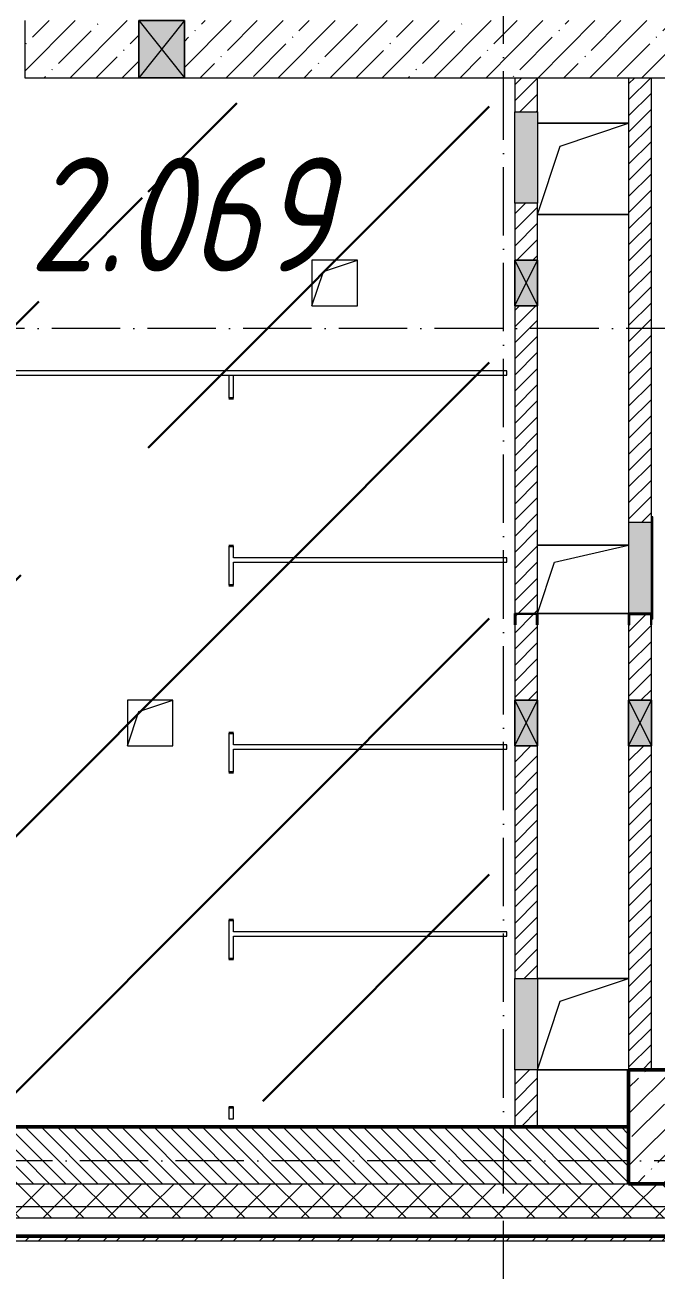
# Model space of a CAD drawing. Header units: millimetres. Extents: x 35697 to 388678, y -91946 to 171347.
# Drawn here: x 51010 to 53780, y 61416 to 66876 of the extents above; entities that cross this region are included whole.
import ezdxf

# ---------------------------------------------------------------- set-up
doc = ezdxf.new("R2010")
doc.units = ezdxf.units.MM
doc.linetypes.add('50_200_ШТРИХ_1Т_ш5_п1_п1_', pattern=[700, 500, -100, 0, -100])
for name, color, linetype, lineweight in [('2.1) ПГП окна 2.8 м', 5, 'Continuous', 30), ('3.1) ЖБ окна 1.2 м', 102, 'Continuous', 30), ('A-DETL-GENF-OTLN', 7, 'Continuous', 9), ('A-DOOR-OPNG-MCUT', 7, 'Continuous', 35), ('A-FLOR-____-OTLN', 7, 'Continuous', 9), ('A-GENM-____-MCUT', 7, 'Continuous', 25), ('A-GENM-____-OTLN', 7, 'Continuous', 9), ('A-GENM-____-OTLN-1', 7, 'Continuous', 25), ('A-GLAZ-____-OTLN', 7, 'Continuous', 9), ('A-WALL-____-MCUT-1', 7, 'Continuous', 9), ('A-WALL-____-MCUT-2', 7, 'Continuous', 50), ('A-WALL-____-MCUT-3', 7, 'Continuous', 9), ('A-WALL-____-PATT-1', 7, 'Continuous', 9), ('A-WALL-FNSH-MCUT-1', 7, 'Continuous', 9), ('S-COLS-____-MCUT', 7, 'Continuous', 50), ('S-COLS-____-OTLN', 7, 'Continuous', 9), ('S-GRID-____-OTLN-1', 7, '50_200_ШТРИХ_1Т_ш5_п1_п1_', 9), ('Марки помещений', 7, 'Continuous', 9)]:
    doc.layers.add(name, color=color, linetype=linetype, lineweight=lineweight)
doc.layers.add('A-DOOR-____-OTLN-1', color=7, linetype='Continuous', lineweight=9, true_color=0xffffff)
doc.layers.add('A-GLAZ-____-OTLN-1', color=7, linetype='Continuous', lineweight=9, true_color=0xc0c0c0)
doc.styles.add('ISOCPEUR_I_3', font='isocpeui.ttf', dxfattribs={"width": 0.85, "height": 2.2})
pattern_1 = [(45, (43259.71, 63713.66), (-70.71068, 70.71068), []), (135, (43259.71, 63713.66), (-70.71068, -70.71068), [])]
pattern_2 = [(45, (43259.71, 63713.66), (-35.35534, 35.35534), [])]

# ---------------------------------------------------------------- blocks, each defined once
blk = doc.blocks.new('BSC_Колонна _Прямоугольная - 500х500-V64-АР1_План отверстий 2 этажа в осях 1-64_А-ГГ')
at = {"layer": 'S-COLS-____-OTLN'}
h = blk.add_hatch(dxfattribs=at)
h.set_pattern_fill('FP_93', color=256, style=0, pattern_type=2)
h.set_pattern_definition([(45, (-10650, 1668.96), (-114.0493, 114.0493), []), (45, (-10535.95, 1668.96), (-114.0493, 114.0493), [201.612, -40.322, 3.353, -36.97])])
h.paths.add_polyline_path([(-250, -250), (250, -250), (250, 250), (-250, 250)], flags=0)
at = {"layer": 'S-COLS-____-MCUT'}
for p, q in [((250, 250), (-250, 250)), ((-250, 250), (-250, -250)), ((250, -250), (250, 250)), ((-250, -250), (250, -250))]:
    blk.add_line(p, q, dxfattribs=at)
blk = doc.blocks.new('DOR_ДУ_распашная__1Ст_Прямоугольная_ШЕР - Вн_650х2100h_Кабинки С_у-17949507-АР1_План отверстий 2 этажа в осях 1-64_А-ГГ')
at = {"layer": 'A-DOOR-OPNG-MCUT'}
for p, q in [((-325, -10), (-325, 10)), ((325, 10), (325, -10))]:
    blk.add_line(p, q, dxfattribs=at)
blk = doc.blocks.new('DOR_ДУ_распашная__1Ст_Прямоугольная_ШЕР - Вн_650х2100h_Кабинки С_у-19996353-АР1_План отверстий 2 этажа в осях 1-64_А-ГГ')
at = {"layer": 'A-DOOR-OPNG-MCUT'}
for p, q in [((-325, 10), (-325, -10)), ((325, -10), (325, 10))]:
    blk.add_line(p, q, dxfattribs=at)
blk = doc.blocks.new('154_Фахверк_СКБ_Швеллер - Тип_100_3960-28331862-АР1_План отверстий 2 этажа в осях 1-64_А-ГГ')
at = {"layer": 'A-GENM-____-MCUT'}
for p, q in [((175, 50), (125, 50)), ((125, 50), (125, -50)), ((128, 47), (175, 47)), ((128, -47), (128, 47)), ((175, 47), (175, 50)), ((125, -50), (175, -50)), ((175, -47), (128, -47)), ((175, -50), (175, -47))]:
    blk.add_line(p, q, dxfattribs=at)
blk = doc.blocks.new('154_Фахверк_СКБ_Швеллер - Тип_100_3960-28333271-АР1_План отверстий 2 этажа в осях 1-64_А-ГГ')
at = {"layer": 'A-GENM-____-MCUT'}
for p, q in [((125, 50), (175, 50)), ((125, -50), (125, 50)), ((128, 47), (128, -47)), ((175, 47), (128, 47)), ((175, 50), (175, 47)), ((175, -50), (125, -50)), ((128, -47), (175, -47)), ((175, -47), (175, -50))]:
    blk.add_line(p, q, dxfattribs=at)
blk = doc.blocks.new('AR_Отверстие Ниша - Лючок-32405868-АР1_План отверстий 2 этажа в осях 1-64_А-ГГ')
at = {"layer": 'A-GLAZ-____-OTLN'}
blk.add_hatch(color=256, dxfattribs=at).paths.add_polyline_path([(-200, -50), (200, -50), (200, 50), (-200, 50), (-200, -47)], flags=0)
for p, q in [((200, 50), (-200, 50)), ((200, -50), (200, 50)), ((-200, -50), (200, -50))]:
    blk.add_line(p, q, dxfattribs=at)
blk = doc.blocks.new('Л_Общий_Лючок - Лючок-29677405-АР1_План отверстий 2 этажа в осях 1-64_А-ГГ')
at = {"layer": 'A-GLAZ-____-OTLN-1'}
blk.add_hatch(color=256, dxfattribs=at).paths.add_polyline_path([(400, 0), (424, 0), (424, 6), (-24, 6), (-24, 0), (0, 0)], flags=0)
at = {"layer": 'A-GLAZ-____-OTLN'}
for p, q in [((424, 6), (-24, 6)), ((-24, 6), (-24, 0)), ((424, 6), (424, 0))]:
    blk.add_line(p, q, dxfattribs=at)
blk = doc.blocks.new('AR_Отверстие Ниша - Лючок-32405936-АР1_План отверстий 2 этажа в осях 1-64_А-ГГ')
at = {"layer": 'A-GLAZ-____-OTLN'}
blk.add_hatch(color=256, dxfattribs=at).paths.add_polyline_path([(-200, -50), (200, -50), (200, 50), (-200, 50)], flags=0)
for p, q in [((-200, 50), (200, 50)), ((-200, -50), (-200, 50)), ((200, 50), (200, -50)), ((200, -50), (-200, -50))]:
    blk.add_line(p, q, dxfattribs=at)
blk = doc.blocks.new('AR_Отверстие Ниша - Лючок-32405898-АР1_План отверстий 2 этажа в осях 1-64_А-ГГ')
at = {"layer": 'A-GLAZ-____-OTLN'}
blk.add_hatch(color=256, dxfattribs=at).paths.add_polyline_path([(-200, -50), (200, -50), (200, 50), (-200, 50)], flags=0)
for p, q in [((-200, 50), (200, 50)), ((-200, -50), (-200, 50)), ((200, 50), (200, -50)), ((200, -50), (-200, -50))]:
    blk.add_line(p, q, dxfattribs=at)
blk = doc.blocks.new('AR_Отверстие прямоугольное _в стене_ - AR_Отверстие прямоугольное _в стене__ВК-32402728-АР1_План отверстий 2 этажа в осях 1-64_А-ГГ')
at = {"layer": 'A-GLAZ-____-OTLN'}
blk.add_hatch(color=256, dxfattribs=at).paths.add_polyline_path([(-100, -50), (100, -50), (100, 50), (-100, 50)], flags=0)
at = {"layer": 'A-DETL-GENF-OTLN'}
for p, q in [((-100, -50), (-100, 50)), ((-100, 50), (100, 50)), ((100, 50), (-100, -50)), ((-100, 50), (100, -50)), ((100, 50), (-100, 50)), ((-100, 50), (-100, -50)), ((100, 50), (100, -50)), ((100, -50), (100, 50)), ((100, -50), (-100, -50)), ((-100, -50), (100, -50))]:
    blk.add_line(p, q, dxfattribs=at)
blk = doc.blocks.new('AR_Отверстие прямоугольное _в стене_ - AR_Отверстие прямоугольное _в стене__ВК-32402434-АР1_План отверстий 2 этажа в осях 1-64_А-ГГ')
at = {"layer": 'A-GLAZ-____-OTLN'}
blk.add_hatch(color=256, dxfattribs=at).paths.add_polyline_path([(-100, -50), (100, -50), (100, 50), (-100, 50)], flags=0)
at = {"layer": 'A-DETL-GENF-OTLN'}
for p, q in [((-100, -50), (-100, 50)), ((-100, 50), (100, 50)), ((100, 50), (-100, -50)), ((-100, 50), (100, -50)), ((100, 50), (-100, 50)), ((-100, 50), (-100, -50)), ((100, 50), (100, -50)), ((100, -50), (100, 50)), ((100, -50), (-100, -50)), ((-100, -50), (100, -50))]:
    blk.add_line(p, q, dxfattribs=at)
blk = doc.blocks.new('AR_Отверстие прямоугольное _в плите_ - AR_Отверстие прямоугольное _в плите_-30459207-АР1_План отверстий 2 этажа в осях 1-64_А-ГГ')
at = {"layer": 'A-GENM-____-OTLN'}
for p, q in [((100, 100), (-100, 100)), ((-100, 100), (-100, -100)), ((-50, 50), (100, 100)), ((100, -100), (100, 100)), ((-100, -100), (-50, 50)), ((-100, -100), (100, -100))]:
    blk.add_line(p, q, dxfattribs=at)
blk = doc.blocks.new('AR_Отверстие прямоугольное _в плите_ - AR_Отверстие прямоугольное _в плите_-30459211-АР1_План отверстий 2 этажа в осях 1-64_А-ГГ')
at = {"layer": 'A-GENM-____-OTLN'}
for p, q in [((200, 200), (-200, 200)), ((-100, 100), (200, 200)), ((-200, -200), (-100, 100)), ((-200, -200), (200, -200))]:
    blk.add_line(p, q, dxfattribs=at)
blk = doc.blocks.new('AR_Отверстие прямоугольное _в плите_ - AR_Отверстие прямоугольное _в плите_-30459214-АР1_План отверстий 2 этажа в осях 1-64_А-ГГ')
at = {"layer": 'A-GENM-____-OTLN'}
for p, q in [((200, 150), (-200, 150)), ((-125, 75), (200, 150)), ((-200, -150), (-125, 75)), ((-200, -150), (200, -150))]:
    blk.add_line(p, q, dxfattribs=at)
blk = doc.blocks.new('AR_Отверстие прямоугольное _в стене__БезПР - AR_Отверстие прямоугольное _в стене__БезПР-30229691-АР1_План отверстий 2 этажа в осях 1-64_А-ГГ')
at = {"layer": 'A-GLAZ-____-OTLN-1'}
blk.add_hatch(color=256, dxfattribs=at).paths.add_polyline_path([(100, -125), (100, 125), (-100, 125), (-100, -125)], flags=0)
at = {"layer": 'A-DETL-GENF-OTLN'}
for p, q in [((-100, -125), (-100, 125)), ((-100, 125), (100, 125)), ((100, 125), (-100, -125)), ((-100, 125), (100, -125)), ((100, 125), (-100, 125)), ((-100, 125), (-100, -125)), ((100, 125), (100, -125)), ((100, -125), (100, 125)), ((100, -125), (-100, -125)), ((-100, -125), (100, -125))]:
    blk.add_line(p, q, dxfattribs=at)
blk = doc.blocks.new('2этаж')
at = {"layer": 'S-GRID-____-OTLN-1', "color": 251, "ltscale": 0.6, "true_color": 0x636466}
for p, q in [((-5741.7, 454533.3), (-5741.7, 508896.9)), ((88359, 460847), (-20260.4, 460847)), ((88482.7, 457197), (-20260.4, 457197))]:
    blk.add_line(p, q, dxfattribs=at)

msp = doc.modelspace()

# ---------------------------------------------------------------- hatches: boundary and pattern name
at = {"layer": '2.1) ПГП окна 2.8 м'}
h = msp.add_hatch(dxfattribs=at)
h.set_pattern_fill('ANSI31', color=5, scale=250)
h.paths.add_polyline_path([(55697.7, 68782.7), (55247.7, 68782.7), (55247.7, 69482.7), (54271.7, 69482.7), (54271.7, 69182.7), (53771.7, 69182.7), (53771.7, 67456.7), (55697.7, 67456.7)])
edge = h.paths.add_edge_path(flags=16)
edge.add_arc((54707.3, 69064.4), 240, 0, 360)
h.paths.add_polyline_path([(53327.7, 69362.7), (51391.7, 69362.7), (51391.7, 67476.7), (53327.7, 67476.7)])
edge = h.paths.add_edge_path(flags=16)
edge.add_arc((52958.2, 68995.2), 240, 0, 360)
h.paths.add_polyline_path([(50597.7, 69482.7), (49171.7, 69482.7), (49171.7, 69182.7), (48921.7, 69182.7), (48921.7, 62494.7), (49529.7, 62494.7), (49529.7, 62156.7), (53047.7, 62156.7), (53047.7, 66532.7), (49897.7, 66532.7), (49897.7, 66856.7), (50597.7, 66856.7)])
edge = h.paths.add_edge_path(flags=16)
edge.add_line((52927.7, 64625.6), (52927.7, 64642.3))
edge.add_line((52927.7, 64642.3), (52918.6, 64642.3))
edge.add_arc((52938.6, 64642.3), 20, 180, 236.868)
edge = h.paths.add_edge_path(flags=16)
edge.add_arc((50493.9, 67839), 25, 0, 360)
edge = h.paths.add_edge_path(flags=16)
edge.add_arc((51430.3, 65897.1), 240, 0, 360)
h.paths.add_polyline_path([(51371.7, 65201), (51930.4, 64642.3), (51371.7, 64083.7), (50813.1, 64642.3)], flags=16)
edge = h.paths.add_edge_path(flags=16)
edge.add_arc((50375.9, 63704.9), 240, 0, 360)
edge = h.paths.add_edge_path()
edge.add_arc((41789.5, 63879.4), 240, 0, 360)
h.paths.add_polyline_path([(57447.7, 66532.7), (56997.7, 66532.7), (56997.7, 66856.7), (57447.7, 66856.7), (57447.7, 69482.7), (56021.7, 69482.7), (56021.7, 66532.7), (53871.7, 66532.7), (53871.7, 62406.7), (54271.7, 62406.7), (54271.7, 62156.7), (56969.7, 62156.7), (56969.7, 62429.7), (57447.7, 62429.7)])
edge = h.paths.add_edge_path(flags=16)
edge.add_line((54014.5, 63122.7), (55002.7, 63122.7))
edge.add_line((55002.7, 63122.7), (55561.4, 63681.4))
edge.add_line((55561.4, 63681.4), (56120, 63122.7))
edge.add_line((56120, 63122.7), (55561.4, 62564))
edge.add_line((55561.4, 62564), (55002.7, 63122.7))
edge.add_line((55002.7, 63122.7), (54014.5, 63122.7))
edge.add_arc((53994.5, 63122.7), 20, -180, 0, ccw=False)
edge.add_arc((53994.5, 63122.7), 20, 0, 180, ccw=False)
edge = h.paths.add_edge_path(flags=16)
edge.add_arc((55487.2, 64000.8), 240, 0, 360)
edge = h.paths.add_edge_path(flags=16)
edge.add_arc((57345, 67764.7), 25, 0, 360)
h.paths.add_polyline_path([(54290.6, 68831), (54954, 68831), (54954, 69311), (54290.6, 69311)], flags=16)
h.paths.add_polyline_path([(52541.4, 68761.8), (53204.7, 68761.8), (53204.7, 69241.8), (52541.4, 69241.8)], flags=16)
h.paths.add_polyline_path([(51013.5, 65663.7), (51676.7, 65663.7), (51676.7, 66143.7), (51013.5, 66143.7)], flags=16)
h.paths.add_polyline_path([(49946.1, 63471.5), (50609.5, 63471.5), (50609.5, 63951.5), (49946.1, 63951.5)], flags=16)
h.paths.add_polyline_path([(46889.6, 68387.3), (47551.9, 68387.3), (47551.9, 68867.3), (46889.6, 68867.3)])
h.paths.add_polyline_path([(41372.7, 63646), (42026.1, 63646), (42026.1, 64126), (41372.7, 64126)])
h.paths.add_polyline_path([(55090.4, 63767.4), (55726.3, 63767.4), (55726.3, 64247.4), (55090.4, 64247.4)], flags=16)
at = {"layer": 'A-WALL-____-PATT-1'}
h = msp.add_hatch(dxfattribs=at)
h.set_pattern_fill('FP_25', color=256, style=0, pattern_type=2)
h.set_pattern_definition([(45, (43259.71, 63713.66), (-114.0493, 114.0493), []), (45, (43373.76, 63713.66), (-114.0493, 114.0493), [201.612, -40.322, 3.353, -36.97])])
h.paths.add_polyline_path([(55909.7, 66644.7), (55909.7, 66894.7), (51709.7, 66894.7), (51709.7, 66644.7), (55618.3, 66644.7)], flags=0)
h.paths.add_polyline_path([(51509.7, 66644.7), (51509.7, 66894.7), (51009.7, 66894.7), (51009.7, 66644.7)], flags=0)
h = msp.add_hatch(dxfattribs=at)
h.set_pattern_fill('FP_5', color=256, style=0, pattern_type=2)
h.set_pattern_definition(pattern_2)
h.paths.add_polyline_path([(53259.7, 62044.7), (53259.7, 62294.7), (53159.7, 62294.7), (53159.7, 62044.7)], flags=0)
h.paths.add_polyline_path([(53159.7, 62694.7), (53259.7, 62694.7), (53259.7, 63714.7), (53159.7, 63714.7), (53159.7, 62729.6)], flags=0)
h.paths.add_polyline_path([(53159.7, 63914.7), (53259.7, 63914.7), (53259.7, 64244.7), (53256.7, 64244.7), (53256.7, 64291.7), (53162.7, 64291.7), (53162.7, 64244.7), (53159.7, 64244.7)], flags=0)
h.paths.add_polyline_path([(53256.7, 64294.7), (53259.7, 64294.7), (53259.7, 65644.7), (53159.7, 65644.7), (53159.7, 64294.7), (53162.9, 64294.7)], flags=0)
h.paths.add_polyline_path([(53259.7, 65844.7), (53259.7, 66094.7), (53159.7, 66094.7), (53159.7, 65844.7)], flags=0)
h.paths.add_polyline_path([(53159.7, 66494.7), (53259.7, 66494.7), (53259.7, 66644.7), (53159.7, 66644.7)], flags=0)
h = msp.add_hatch(dxfattribs=at)
h.set_pattern_fill('FP_5', color=256, style=0, pattern_type=2)
h.set_pattern_definition(pattern_2)
h.paths.add_polyline_path([(53659.7, 62294.7), (53759.7, 62294.7), (53759.7, 63714.7), (53659.7, 63714.7), (53659.7, 62729.6)], flags=0)
h.paths.add_polyline_path([(53759.7, 63914.7), (53759.7, 64244.7), (53756.7, 64244.7), (53756.7, 64291.7), (53662.7, 64291.7), (53662.7, 64244.7), (53659.7, 64244.7), (53659.7, 63914.7), (53756.7, 63914.7)], flags=0)
h.paths.add_polyline_path([(53759.7, 64694.7), (53759.7, 66644.7), (53659.7, 66644.7), (53659.7, 64694.7)], flags=0)
h = msp.add_hatch(dxfattribs=at)
h.set_pattern_fill('FP_6', color=256, style=0, pattern_type=2)
h.set_pattern_definition([(135, (43259.71, 63713.66), (-35.35534, -35.35534), [])])
h.paths.add_polyline_path([(53659.7, 61794.7), (53659.7, 62044.7), (50665.7, 62044.7), (50665.7, 61975.7), (50659.7, 61975.7), (50659.7, 61863.7), (50665.7, 61863.7), (50665.7, 61794.7), (52083.3, 61794.7)], flags=0)
h.paths.add_polyline_path([(49584.7, 61794.7), (49653.7, 61794.7), (49653.7, 61863.7), (49659.7, 61863.7), (49659.7, 61975.7), (49653.7, 61975.7), (49653.7, 62044.7), (49059.7, 62044.7), (49059.7, 61794.7)], flags=0)
h = msp.add_hatch(dxfattribs=at)
h.set_pattern_fill('FP_1', color=256, style=0, pattern_type=2)
h.set_pattern_definition(pattern_1)
h.paths.add_polyline_path([(144509.7, 61694.7), (144509.7, 61794.7), (135484.7, 61794.7), (135484.7, 61788.7), (135409.7, 61788.7), (135409.7, 61694.7), (144009.7, 61694.7)], flags=0)
h.paths.add_polyline_path([(133609.7, 61694.7), (133609.7, 61788.7), (133534.7, 61788.7), (133534.7, 61794.7), (125659.7, 61794.7), (125659.7, 61694.7), (133386.7, 61694.7)], flags=0)
h.paths.add_polyline_path([(124159.7, 61694.7), (124659.7, 61694.7), (124659.7, 61794.7), (123534.7, 61794.7), (123534.7, 61788.7), (123459.7, 61788.7), (123459.7, 61694.7), (123534.7, 61694.7)], flags=0)
h.paths.add_polyline_path([(114259.7, 61694.7), (115659.7, 61694.7), (115659.7, 61794.7), (114334.7, 61794.7), (114334.7, 61788.7), (114259.7, 61788.7)], flags=0)
h.paths.add_polyline_path([(112109.7, 61694.7), (112459.7, 61694.7), (112459.7, 61788.7), (112384.7, 61788.7), (112384.7, 61794.7), (111334.7, 61794.7), (111334.7, 61788.7), (111259.7, 61788.7), (111259.7, 61694.7), (111609.7, 61694.7)], flags=0)
h.paths.add_polyline_path([(109459.4, 61694.7), (109459.4, 61788.7), (109384.7, 61788.7), (109384.7, 61794.7), (108334.7, 61794.7), (108334.7, 61788.7), (108259.7, 61788.7), (108259.7, 61694.7), (108642.2, 61694.7)], flags=0)
h.paths.add_polyline_path([(106459.7, 61694.7), (106459.7, 61788.7), (106384.7, 61788.7), (106384.7, 61794.7), (105334.7, 61794.7), (105334.7, 61788.7), (105259.7, 61788.7), (105259.7, 61694.7), (105991, 61694.7)], flags=0)
h.paths.add_polyline_path([(102609.7, 61694.7), (103459.7, 61694.7), (103459.7, 61788.7), (103384.7, 61788.7), (103384.7, 61794.7), (102334.7, 61794.7), (102334.7, 61788.7), (102259.7, 61788.7), (102259.7, 61694.7), (102456.1, 61694.7)], flags=0)
h.paths.add_polyline_path([(97153.7, 61694.7), (97459.7, 61694.7), (97459.7, 61788.7), (97384.7, 61788.7), (97384.7, 61794.7), (96334.7, 61794.7), (96334.7, 61788.7), (96259.7, 61788.7), (96259.7, 61694.7), (97109.7, 61694.7)], flags=0)
h.paths.add_polyline_path([(93259.7, 61694.7), (94459.7, 61694.7), (94459.7, 61788.7), (94384.7, 61788.7), (94384.7, 61794.7), (93334.7, 61794.7), (93334.7, 61788.7), (93259.7, 61788.7)], flags=0)
h.paths.add_polyline_path([(90967.6, 61694.7), (91459.7, 61694.7), (91459.7, 61788.7), (91384.7, 61788.7), (91384.7, 61794.7), (90334.7, 61794.7), (90334.7, 61788.7), (90259.7, 61788.7), (90259.7, 61694.7), (90334.7, 61694.7)], flags=0)
h.paths.add_polyline_path([(88316.4, 61694.7), (88459.7, 61694.7), (88459.7, 61788.7), (88384.7, 61788.7), (88384.7, 61794.7), (87334.7, 61794.7), (87334.7, 61788.7), (87259.7, 61788.7), (87259.7, 61694.7), (88109.7, 61694.7)], flags=0)
h.paths.add_polyline_path([(85459.7, 61694.7), (85459.7, 61788.7), (85384.7, 61788.7), (85384.7, 61794.7), (84334.7, 61794.7), (84334.7, 61788.7), (84259.7, 61788.7), (84259.7, 61694.7), (85384.7, 61694.7)], flags=0)
h.paths.add_polyline_path([(82459.7, 61694.7), (82459.7, 61788.7), (82384.7, 61789.3), (82384.7, 61794.7), (81059.7, 61794.7), (81059.7, 61694.7), (82453.7, 61694.7)], flags=0)
h.paths.add_polyline_path([(78059.7, 61694.7), (79259.7, 61694.7), (79259.7, 61788.7), (79184.7, 61788.7), (79184.7, 61794.7), (78059.7, 61794.7)], flags=0)
h.paths.add_polyline_path([(76253.7, 61694.7), (76259.7, 61694.7), (76259.7, 61788.7), (76184.7, 61788.7), (76184.7, 61794.7), (75134.7, 61794.7), (75134.7, 61788.7), (75059.7, 61788.7), (75060.4, 61694.7), (76184.7, 61694.7)], flags=0)
h.paths.add_polyline_path([(73184.7, 61694.7), (73259.7, 61694.7), (73259.7, 61788.7), (73184.7, 61788.7), (73184.7, 61794.7), (72059.7, 61794.7), (72059.7, 61694.7), (72559.7, 61694.7)], flags=0)
h.paths.add_polyline_path([(69559.7, 61694.7), (70259.7, 61694.7), (70259.7, 61788.7), (70184.7, 61788.7), (70184.7, 61794.7), (69059.7, 61794.7), (69059.7, 61694.7)], flags=0)
h.paths.add_polyline_path([(67259.7, 61694.7), (67259.7, 61788.7), (67184.7, 61788.7), (67184.7, 61794.7), (66134.7, 61794.7), (66134.7, 61788.7), (66059.7, 61788.7), (66059.7, 61694.7), (66223.1, 61694.7)], flags=0)
h.paths.add_polyline_path([(64184.7, 61694.7), (64259.7, 61694.7), (64259.7, 61788.7), (64184.7, 61788.7), (64184.7, 61794.7), (63059.7, 61794.7), (63059.7, 61694.7), (63571.9, 61694.7)], flags=0)
h.paths.add_polyline_path([(60059.7, 61694.7), (61259.7, 61694.7), (61259.7, 61788.7), (61184.7, 61788.7), (61184.7, 61794.7), (60059.7, 61794.7)], flags=0)
h.paths.add_polyline_path([(58259.7, 61694.7), (58259.7, 61788.7), (58184.7, 61788.7), (58184.7, 61794.7), (57134.7, 61794.7), (57134.7, 61788.7), (57059.7, 61788.7), (57059.7, 61694.7), (58159.7, 61694.7)], flags=0)
h.paths.add_polyline_path([(56059.7, 61694.7), (56059.7, 61788.7), (55984.7, 61788.7), (55984.7, 61794.7), (50734.7, 61794.7), (50734.7, 61788.7), (50659.7, 61788.7), (50659.7, 61694.7), (55618.3, 61694.7)], flags=0)
h.paths.add_polyline_path([(48559.7, 61694.7), (49659.7, 61694.7), (49659.7, 61788.7), (49584.7, 61788.7), (49584.7, 61794.7), (40809.7, 61794.7), (40809.7, 61694.7), (48548.4, 61694.7)], flags=0)
h = msp.add_hatch(dxfattribs=at)
h.set_pattern_fill('FP_1', color=256, style=0, pattern_type=2)
h.set_pattern_definition(pattern_1)
h.paths.add_polyline_path([(144509.7, 61644.7), (144609.7, 61644.7), (144609.7, 61694.7), (135409.7, 61694.7), (135409.7, 61644.7), (143991.5, 61644.7)], flags=0)
h.paths.add_polyline_path([(132503, 61644.7), (133609.7, 61644.7), (133609.7, 61694.7), (125659.7, 61694.7), (125659.7, 61644.7), (131619.2, 61644.7)], flags=0)
h.paths.add_polyline_path([(123459.7, 61644.7), (124659.7, 61644.7), (124659.7, 61694.7), (123459.7, 61694.7)], flags=0)
h.paths.add_polyline_path([(115659.7, 61644.7), (115659.7, 61694.7), (114259.7, 61694.7), (114259.7, 61644.7), (114828.3, 61644.7)], flags=0)
h.paths.add_polyline_path([(112459.7, 61644.7), (112459.7, 61694.7), (111259.7, 61694.7), (111259.7, 61644.7), (112177.1, 61644.7)], flags=0)
h.paths.add_polyline_path([(108642.2, 61644.7), (109459.4, 61644.7), (109459.4, 61694.7), (108259.7, 61694.7), (108259.7, 61644.7)], flags=0)
h.paths.add_polyline_path([(106459.7, 61644.7), (106459.7, 61694.7), (105259.7, 61694.7), (105259.7, 61644.7), (105991, 61644.7)], flags=0)
h.paths.add_polyline_path([(103339.8, 61644.7), (103459.7, 61644.7), (103459.7, 61694.7), (102259.7, 61694.7), (102259.7, 61644.7), (102456.1, 61644.7)], flags=0)
h.paths.add_polyline_path([(97459.7, 61644.7), (97459.7, 61694.7), (96259.7, 61694.7), (96259.7, 61644.7), (97153.7, 61644.7)], flags=0)
h.paths.add_polyline_path([(94459.7, 61644.7), (94459.7, 61694.7), (93259.7, 61694.7), (93259.7, 61644.7), (93618.8, 61644.7)], flags=0)
h.paths.add_polyline_path([(90259.7, 61644.7), (91459.7, 61644.7), (91459.7, 61694.7), (90259.7, 61694.7)], flags=0)
h.paths.add_polyline_path([(88316.4, 61644.7), (88459.7, 61644.7), (88459.7, 61694.7), (87259.7, 61694.7), (87259.7, 61644.7), (87432.6, 61644.7)], flags=0)
h.paths.add_polyline_path([(85459.7, 61644.7), (85459.7, 61694.7), (84259.7, 61694.7), (84259.7, 61644.7), (84781.4, 61644.7)], flags=0)
h.paths.add_polyline_path([(82130.2, 61644.7), (82459.7, 61644.7), (82459.7, 61694.7), (81059.7, 61694.7), (81059.7, 61644.7), (81246.5, 61644.7)], flags=0)
h.paths.add_polyline_path([(79259.7, 61644.7), (79259.7, 61694.7), (78059.7, 61694.7), (78059.7, 61644.7), (78595.3, 61644.7)], flags=0)
h.paths.add_polyline_path([(76259.7, 61644.7), (76259.7, 61694.7), (75059.7, 61694.7), (75060.4, 61644.7)], flags=0)
h.paths.add_polyline_path([(73259.7, 61644.7), (73259.7, 61694.7), (72059.7, 61694.7), (72059.7, 61644.7)], flags=0)
h.paths.add_polyline_path([(69059.7, 61644.7), (70259.7, 61644.7), (70259.7, 61694.7), (69059.7, 61694.7)], flags=0)
h.paths.add_polyline_path([(67259.7, 61644.7), (67259.7, 61694.7), (66059.7, 61694.7), (66059.7, 61644.7), (66223.1, 61644.7)], flags=0)
h.paths.add_polyline_path([(64259.7, 61644.7), (64259.7, 61694.7), (63059.7, 61694.7), (63059.7, 61644.7), (63571.9, 61644.7)], flags=0)
h.paths.add_polyline_path([(61259.7, 61644.7), (61259.7, 61694.7), (60059.7, 61694.7), (60059.7, 61644.7), (60920.7, 61644.7)], flags=0)
h.paths.add_polyline_path([(58259.7, 61644.7), (58259.7, 61694.7), (57059.7, 61694.7), (57059.7, 61644.7), (57385.7, 61644.7)], flags=0)
h.paths.add_polyline_path([(56059.7, 61644.7), (56059.7, 61694.7), (50659.7, 61694.7), (50659.7, 61644.7), (55618.3, 61644.7)], flags=0)
h.paths.add_polyline_path([(49659.7, 61644.7), (49659.7, 61694.7), (40709.7, 61694.7), (40709.7, 61644.7), (48548.4, 61644.7)], flags=0)
h = msp.add_hatch(dxfattribs=at)
h.set_pattern_fill('FP_3', color=256, style=0, pattern_type=2)
h.set_pattern_definition([(45, (43259.71, 63713.66), (-85.5366, 85.5366), []), (45, (43316.74, 63713.66), (-85.5366, 85.5366), [])])
h.paths.add_polyline_path([(81060.7, 61544.7), (81574.7, 61544.7), (81574.7, 61564.7), (81060.7, 61564.7)], flags=0)
h.paths.add_polyline_path([(78595.3, 61544.7), (79259.7, 61544.7), (79259.7, 61564.7), (78059.7, 61564.7), (78059.7, 61544.7)], flags=0)
h.paths.add_polyline_path([(76259.7, 61544.7), (76259.7, 61564.7), (75060.7, 61564.7), (75060.7, 61544.7)], flags=0)
h.paths.add_polyline_path([(73259.7, 61544.7), (73259.7, 61564.7), (72059.7, 61564.7), (72059.7, 61544.7)], flags=0)
h.paths.add_polyline_path([(69758, 61544.7), (70259.7, 61544.7), (70259.7, 61564.7), (69060.7, 61564.7), (69060.7, 61544.7)], flags=0)
h.paths.add_polyline_path([(67259.7, 61544.7), (67259.7, 61564.7), (66059.7, 61564.7), (66059.7, 61544.7), (66223.1, 61544.7)], flags=0)
h.paths.add_polyline_path([(63571.9, 61544.7), (64259.7, 61544.7), (64259.7, 61564.7), (63059.7, 61564.7), (63059.7, 61544.7)], flags=0)
h.paths.add_polyline_path([(60920.7, 61544.7), (61259.7, 61544.7), (61259.7, 61564.7), (60059.7, 61564.7), (60059.7, 61544.7)], flags=0)
h.paths.add_polyline_path([(57385.7, 61544.7), (58259.7, 61544.7), (58259.7, 61564.7), (57059.7, 61564.7), (57059.7, 61544.7)], flags=0)
h.paths.add_polyline_path([(55618.3, 61544.7), (56059.7, 61544.7), (56059.7, 61564.7), (50659.7, 61564.7), (50659.7, 61544.7), (53850.8, 61544.7)], flags=0)
h.paths.add_polyline_path([(48548.4, 61544.7), (49659.7, 61544.7), (49659.7, 61564.7), (40579.7, 61564.7), (40579.7, 61544.7), (46781, 61544.7)], flags=0)

# ---------------------------------------------------------------- linework, layer by layer
at = {"layer": 'A-FLOR-____-OTLN'}
for p, q in [((53259.7, 66444.7), (53659.7, 66444.7)), ((53659.7, 66044.7), (53259.7, 66044.7)), ((53259.7, 64594.7), (53659.7, 64594.7)), ((53659.7, 64294.7), (53259.7, 64294.7)), ((53259.7, 62694.7), (53659.7, 62694.7)), ((53659.7, 62294.7), (53259.7, 62294.7))]:
    msp.add_line(p, q, dxfattribs=at)
at = {"layer": 'A-WALL-____-MCUT-1'}
for p, q in [((51009.7, 66894.7), (51009.7, 66644.7)), ((51009.7, 66644.7), (51509.7, 66644.7)), ((51709.7, 66644.7), (55909.7, 66644.7))]:
    msp.add_line(p, q, dxfattribs=at)
at = {"layer": 'A-WALL-____-MCUT-2'}
for p, q in [((53659.7, 62044.7), (50734.7, 62044.7)), ((50659.7, 61564.7), (56059.7, 61564.7))]:
    msp.add_line(p, q, dxfattribs=at)
at = {"layer": 'A-WALL-____-MCUT-3'}
for p, q in [((50734.7, 61794.7), (53659.7, 61794.7)), ((50659.7, 61694.7), (56059.7, 61694.7)), ((50659.7, 61644.7), (56059.7, 61644.7))]:
    msp.add_line(p, q, dxfattribs=at)
at = {"layer": 'A-WALL-FNSH-MCUT-1'}
for p, q in [((53159.7, 66644.7), (53159.7, 66494.7)), ((53259.7, 66494.7), (53259.7, 66644.7)), ((53659.7, 66644.7), (53659.7, 64694.7)), ((53759.7, 64694.7), (53759.7, 66644.7)), ((53159.7, 66094.7), (53159.7, 65844.7)), ((53259.7, 65844.7), (53259.7, 66094.7)), ((53159.7, 65644.7), (53159.7, 64294.7)), ((53259.7, 64294.7), (53259.7, 65644.7)), ((53124.7, 65359.7), (50634.7, 65359.7)), ((53124.7, 65339.7), (53124.7, 65359.7)), ((50614.7, 65339.7), (53124.7, 65339.7)), ((51904.7, 65339.7), (51904.7, 65239.7)), ((51924.7, 65239.7), (51924.7, 65339.7)), ((51904.7, 64589.7), (51904.7, 64419.7)), ((51924.7, 64539.7), (51924.7, 64589.7)), ((53124.7, 64539.7), (51924.7, 64539.7)), ((51924.7, 64419.7), (51924.7, 64519.7)), ((51924.7, 64519.7), (53124.7, 64519.7)), ((53124.7, 64519.7), (53124.7, 64539.7)), ((53159.7, 64244.7), (53159.7, 63914.7)), ((53259.7, 63914.7), (53259.7, 64244.7)), ((53659.7, 64244.7), (53659.7, 63914.7)), ((53759.7, 63914.7), (53759.7, 64244.7)), ((51904.7, 63769.7), (51904.7, 63599.7)), ((51924.7, 63719.7), (51924.7, 63769.7)), ((53124.7, 63719.7), (51924.7, 63719.7)), ((51924.7, 63599.7), (51924.7, 63699.7)), ((51924.7, 63699.7), (53124.7, 63699.7)), ((53124.7, 63699.7), (53124.7, 63719.7)), ((53159.7, 63714.7), (53159.7, 62694.7)), ((53259.7, 62694.7), (53259.7, 63714.7)), ((53659.7, 63714.7), (53659.7, 62294.7)), ((53759.7, 62294.7), (53759.7, 63714.7)), ((51904.7, 62949.7), (51904.7, 62779.7)), ((51924.7, 62899.7), (51924.7, 62949.7)), ((53124.7, 62899.7), (51924.7, 62899.7)), ((51924.7, 62779.7), (51924.7, 62879.7)), ((51924.7, 62879.7), (53124.7, 62879.7)), ((53124.7, 62879.7), (53124.7, 62899.7)), ((53159.7, 62294.7), (53159.7, 62044.7)), ((53259.7, 62044.7), (53259.7, 62294.7)), ((51904.7, 62129.7), (51904.7, 62079.7)), ((51924.7, 62079.7), (51924.7, 62129.7)), ((51904.7, 62079.7), (51924.7, 62079.7)), ((53159.7, 62044.7), (53259.7, 62044.7)), ((50659.7, 61544.7), (56059.7, 61544.7))]:
    msp.add_line(p, q, dxfattribs=at)

# ---------------------------------------------------------------- block references
at = {"layer": '3.1) ЖБ окна 1.2 м'}
msp.add_blockref('2этаж', (58851.4, -395302.3), dxfattribs=at)
at = {"layer": 'A-DOOR-____-OTLN-1'}
for name, p, rotation in [('DOR_ДУ_распашная__1Ст_Прямоугольная_ШЕР - Вн_650х2100h_Кабинки С_у-17949507-АР1_План отверстий 2 этажа в осях 1-64_А-ГГ', (51914.7, 64914.7), 270.0000000000007), ('DOR_ДУ_распашная__1Ст_Прямоугольная_ШЕР - Вн_650х2100h_Кабинки С_у-17949507-АР1_План отверстий 2 этажа в осях 1-64_А-ГГ', (51914.7, 64094.7), 270.0000000000007), ('DOR_ДУ_распашная__1Ст_Прямоугольная_ШЕР - Вн_650х2100h_Кабинки С_у-17949507-АР1_План отверстий 2 этажа в осях 1-64_А-ГГ', (51914.7, 63274.7), 270.0000000000007), ('DOR_ДУ_распашная__1Ст_Прямоугольная_ШЕР - Вн_650х2100h_Кабинки С_у-19996353-АР1_План отверстий 2 этажа в осях 1-64_А-ГГ', (51914.7, 62454.7), 90.00000000000065)]:
    msp.add_blockref(name, p, dxfattribs=dict(at, rotation=rotation))
at = {"layer": 'A-GENM-____-OTLN'}
for name, p in [('AR_Отверстие прямоугольное _в плите_ - AR_Отверстие прямоугольное _в плите_-30459211-АР1_План отверстий 2 этажа в осях 1-64_А-ГГ', (53459.7, 66244.7)), ('AR_Отверстие прямоугольное _в плите_ - AR_Отверстие прямоугольное _в плите_-30459207-АР1_План отверстий 2 этажа в осях 1-64_А-ГГ', (52369.7, 65744.7)), ('AR_Отверстие прямоугольное _в плите_ - AR_Отверстие прямоугольное _в плите_-30459214-АР1_План отверстий 2 этажа в осях 1-64_А-ГГ', (53459.7, 64444.7)), ('AR_Отверстие прямоугольное _в плите_ - AR_Отверстие прямоугольное _в плите_-30459207-АР1_План отверстий 2 этажа в осях 1-64_А-ГГ', (51559.7, 63814.7)), ('AR_Отверстие прямоугольное _в плите_ - AR_Отверстие прямоугольное _в плите_-30459211-АР1_План отверстий 2 этажа в осях 1-64_А-ГГ', (53459.7, 62494.7))]:
    msp.add_blockref(name, p, dxfattribs=at)
at = {"layer": 'A-GENM-____-OTLN-1', "rotation": 269.9999999999997}
for name, p in [('154_Фахверк_СКБ_Швеллер - Тип_100_3960-28333271-АР1_План отверстий 2 этажа в осях 1-64_А-ГГ', (53209.7, 64419.7)), ('154_Фахверк_СКБ_Швеллер - Тип_100_3960-28331862-АР1_План отверстий 2 этажа в осях 1-64_А-ГГ', (53709.7, 64419.7))]:
    msp.add_blockref(name, p, dxfattribs=at)
at = {"layer": 'A-GLAZ-____-OTLN'}
msp.add_blockref('AR_Отверстие прямоугольное _в стене__БезПР - AR_Отверстие прямоугольное _в стене__БезПР-30229691-АР1_План отверстий 2 этажа в осях 1-64_А-ГГ', (51609.7, 66769.7), dxfattribs=at)
for name, p, rotation in [('AR_Отверстие Ниша - Лючок-32405898-АР1_План отверстий 2 этажа в осях 1-64_А-ГГ', (53209.7, 66294.7), 89.9999999999997), ('AR_Отверстие прямоугольное _в стене_ - AR_Отверстие прямоугольное _в стене__ВК-32402434-АР1_План отверстий 2 этажа в осях 1-64_А-ГГ', (53209.7, 65744.7), 89.9999999999997), ('Л_Общий_Лючок - Лючок-29677405-АР1_План отверстий 2 этажа в осях 1-64_А-ГГ', (53759.7, 64694.7), 269.9999999999996), ('AR_Отверстие Ниша - Лючок-32405868-АР1_План отверстий 2 этажа в осях 1-64_А-ГГ', (53709.7, 64494.7), 89.9999999999997), ('AR_Отверстие прямоугольное _в стене_ - AR_Отверстие прямоугольное _в стене__ВК-32402434-АР1_План отверстий 2 этажа в осях 1-64_А-ГГ', (53209.7, 63814.7), 89.9999999999997), ('AR_Отверстие прямоугольное _в стене_ - AR_Отверстие прямоугольное _в стене__ВК-32402728-АР1_План отверстий 2 этажа в осях 1-64_А-ГГ', (53709.7, 63814.7), 89.9999999999997), ('AR_Отверстие Ниша - Лючок-32405936-АР1_План отверстий 2 этажа в осях 1-64_А-ГГ', (53209.7, 62494.7), 89.9999999999997)]:
    msp.add_blockref(name, p, dxfattribs=dict(at, rotation=rotation))
at = {"layer": 'S-COLS-____-OTLN'}
msp.add_blockref('BSC_Колонна _Прямоугольная - 500х500-V64-АР1_План отверстий 2 этажа в осях 1-64_А-ГГ', (53909.7, 62044.7), dxfattribs=at)

# ---------------------------------------------------------------- texts
at = {"layer": 'Марки помещений', "insert": (51026.7, 66295.1), "char_height": 500, "width": 785.654, "attachment_point": 1, "style": 'ISOCPEUR_I_3'}
msp.add_mtext('2.069', dxfattribs=at)

doc.saveas('drawing.dxf')
